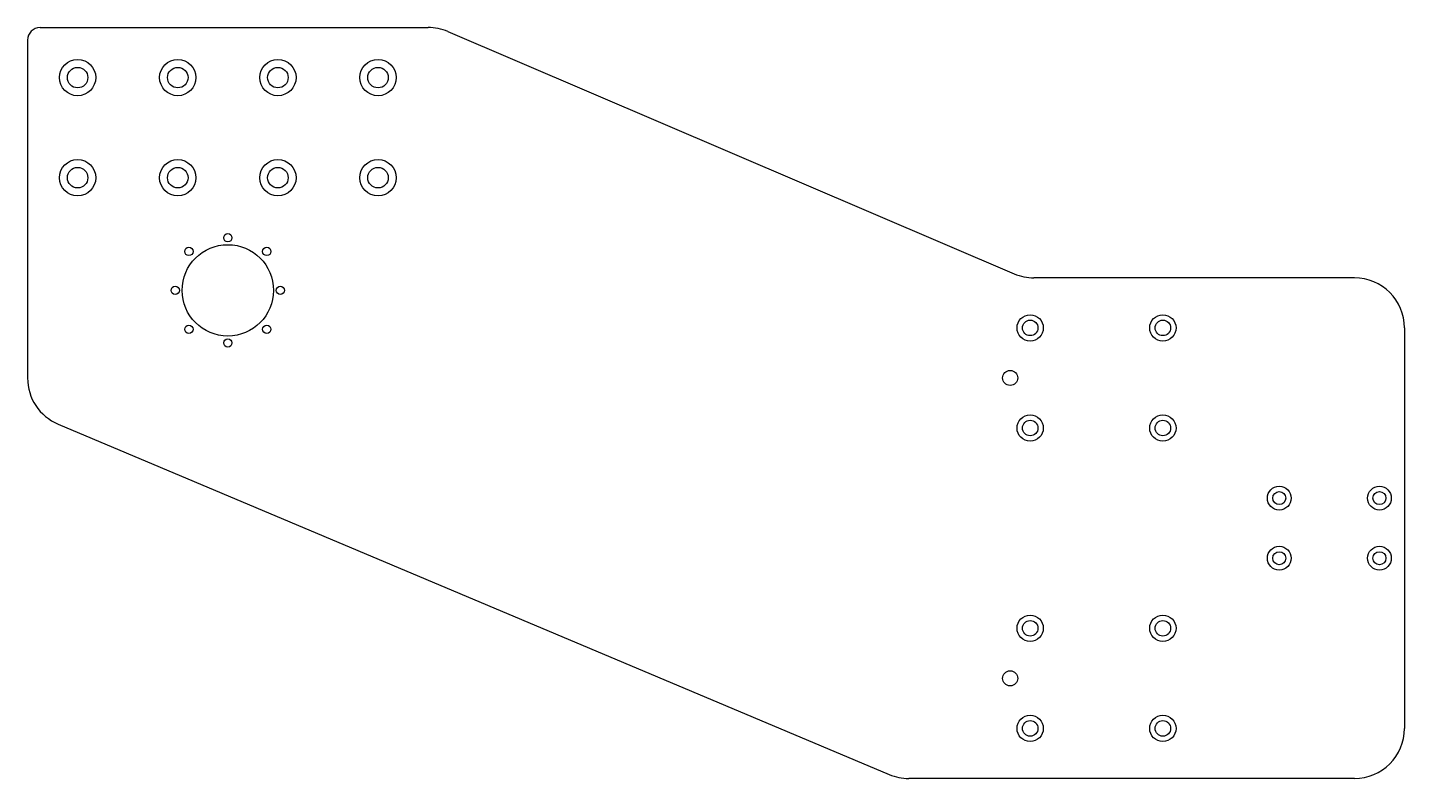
# Model space of a CAD drawing. Header units: millimetres. Extents: x 22 to 572, y 60 to 360.
import ezdxf

# ---------------------------------------------------------------- set-up
doc = ezdxf.new("R2010")
doc.units = ezdxf.units.MM
doc.layers.add('View002', color=7, linetype='CONTINUOUS')

msp = doc.modelspace()

# ---------------------------------------------------------------- linework, layer by layer
at = {"layer": 'View002'}
for p, q in [((27, 360), (182, 360)), ((189.865, 358.389), (416.135, 261.611)), ((22, 355), (22, 220)), ((552, 260), (424, 260)), ((572, 240), (572, 80)), ((34.2289, 201.571), (366.229, 61.5715)), ((552, 60), (374, 60))]:
    msp.add_line(p, q, dxfattribs=at)
for centre, radius in [((42, 340), 7.25), ((82, 340), 7.25), ((122, 340), 7.25), ((162, 340), 7.25), ((42, 340), 4.1), ((82, 340), 4.1), ((122, 340), 4.1), ((162, 340), 4.1), ((42, 300), 7.25), ((42, 300), 4.1), ((82, 300), 7.25), ((82, 300), 4.1), ((122, 300), 7.25), ((122, 300), 4.1), ((162, 300), 7.25), ((162, 300), 4.1), ((102, 276), 1.65), ((102, 255), 18.25), ((86.4437, 270.556), 1.65), ((117.556, 270.556), 1.65), ((81, 255), 1.65), ((123, 255), 1.65), ((422.5, 240), 5.25), ((422.5, 240), 3.1), ((475.5, 240), 5.25), ((475.5, 240), 3.1), ((86.4437, 239.444), 1.65), ((117.556, 239.444), 1.65), ((102, 234), 1.65), ((414.5, 220), 3), ((422.5, 200), 5.25), ((475.5, 200), 5.25), ((422.5, 200), 3.1), ((475.5, 200), 3.1), ((522, 172), 4.75), ((562, 172), 4.75), ((522, 172), 2.6), ((562, 172), 2.6), ((522, 148), 4.75), ((522, 148), 2.6), ((562, 148), 4.75), ((562, 148), 2.6), ((422.5, 120), 5.25), ((422.5, 120), 3.1), ((475.5, 120), 5.25), ((475.5, 120), 3.1), ((414.5, 100), 3), ((422.5, 80), 5.25), ((422.5, 80), 3.1), ((475.5, 80), 5.25), ((475.5, 80), 3.1)]:
    msp.add_circle(centre, radius, dxfattribs=at)
for centre, radius, start, end in [((27, 355), 5, 90, 180), ((182, 340), 20, 66.8433, 90), ((424, 280), 20, -113.157, -90), ((552, 240), 20, 0, 90), ((42, 220), 20, 180, -112.865), ((552, 80), 20, -90, 0), ((374, 80), 20, -112.865, -90)]:
    msp.add_arc(centre, radius, start, end, dxfattribs=at)

doc.saveas('drawing.dxf')
